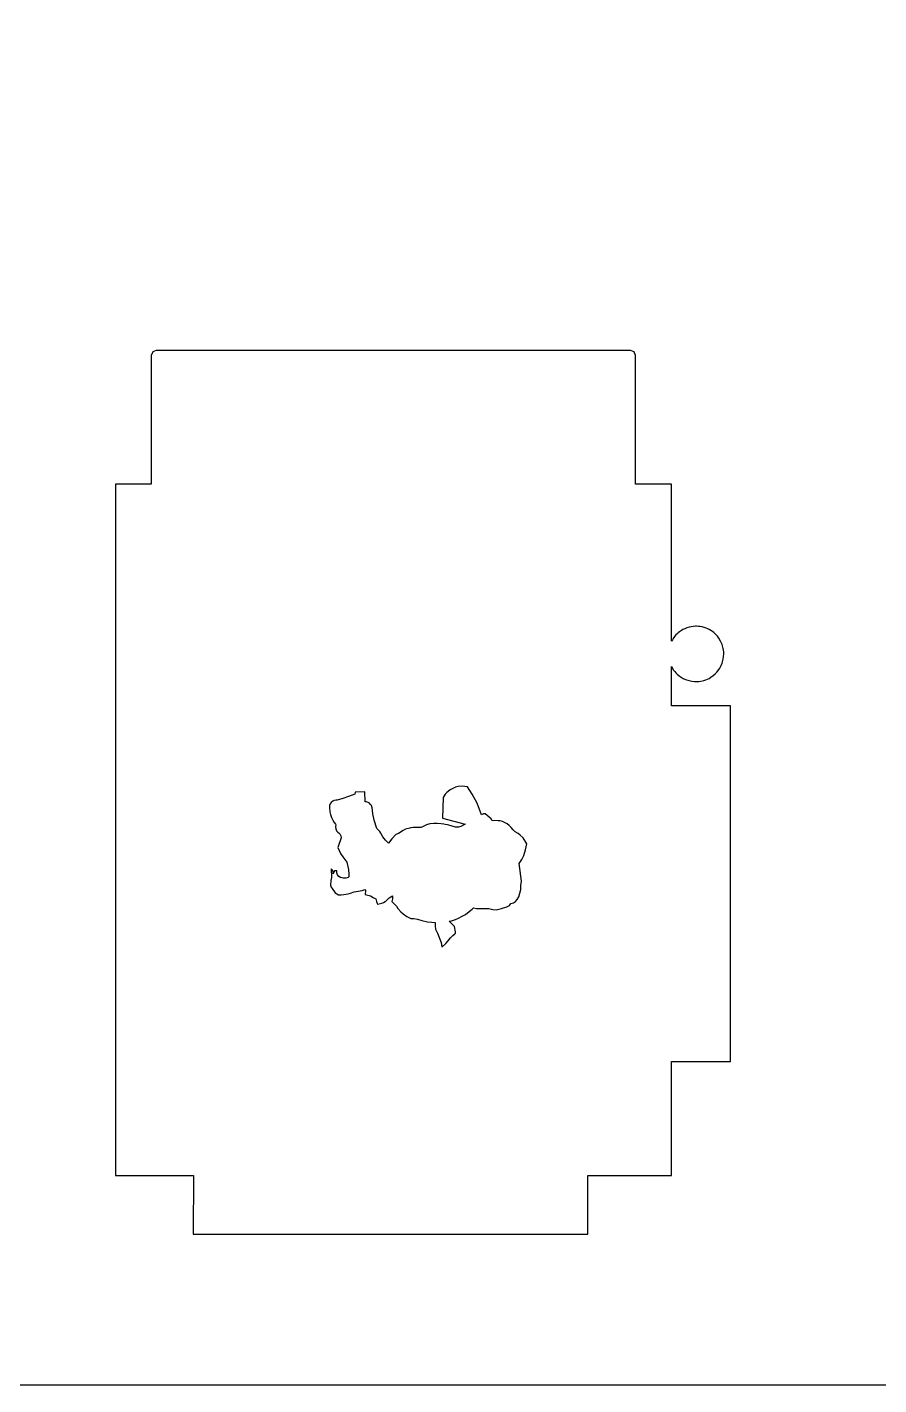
# Model space of a CAD drawing. Header units: millimetres. Extents: x 577 to 2337, y 236 to 943.
# Drawn here: x 747.55 to 750.69, y 689.37 to 694.38 of the extents above; entities that cross this region are included whole.
import ezdxf

# ---------------------------------------------------------------- set-up
doc = ezdxf.new("R2010")
doc.units = ezdxf.units.MM
doc.header["$LTSCALE"] = 0.01
doc.layers.add('01-Plan', color=1, linetype='Continuous')
doc.layers.add('06-Furn', color=4, linetype='Continuous')

msp = doc.modelspace()

# ---------------------------------------------------------------- linework, layer by layer
at = {"layer": '01-Plan'}
for points in [[(748.0234, 693.1852), (748.0105, 693.1798), (748.0051, 693.1669), (748.0051, 692.6921), (747.8729, 692.6921), (747.8729, 690.1441), (748.1601, 690.1441), (748.1599, 689.9275), (749.6138, 689.9275), (749.6138, 690.1441), (749.9217, 690.1441), (749.9217, 690.5647), (750.1386, 690.5647), (750.1386, 691.8757), (749.9217, 691.8757), (749.9217, 692.02), (749.9296, 692.007), (749.9337, 692.0017), (749.9382, 691.9966), (749.9429, 691.9919), (749.9496, 691.9862), (749.957, 691.9809), (749.9647, 691.9764), (749.9737, 691.9722), (749.9819, 691.9693), (749.9965, 691.9658), (750.0062, 691.9648), (750.0153, 691.9646), (750.0229, 691.9651), (750.0304, 691.9662), (750.0408, 691.9686), (750.0487, 691.9713), (750.0546, 691.9738), (750.06, 691.9764), (750.0672, 691.9806), (750.0754, 691.9864), (750.0828, 691.9928), (750.0891, 691.9994), (750.0936, 692.005), (750.0997, 692.0139), (750.1049, 692.0236), (750.1087, 692.033), (750.1124, 692.0466), (750.1143, 692.0664), (750.114, 692.0744), (750.1123, 692.0868), (750.1083, 692.1011), (750.1026, 692.114), (750.0963, 692.1245), (750.0909, 692.1316), (750.0827, 692.1404), (750.0776, 692.145), (750.0723, 692.1491), (750.0666, 692.1529), (750.0603, 692.1566), (750.0552, 692.1591), (750.0496, 692.1615), (750.0422, 692.1641), (750.0342, 692.1662), (750.0264, 692.1675), (750.0209, 692.1682), (750.0141, 692.1685), (750.01, 692.1685), (750.0017, 692.168), (749.994, 692.1669), (749.9867, 692.1652), (749.9778, 692.1625), (749.9708, 692.1596), (749.964, 692.1563), (749.959, 692.1534), (749.9512, 692.1481), (749.9466, 692.1444), (749.9425, 692.1408), (749.938, 692.1363), (749.9333, 692.1309), (749.93, 692.1266), (749.9273, 692.1228), (749.9249, 692.1189), (749.9217, 692.1132), (749.9217, 692.6921), (749.7895, 692.6921), (749.7895, 693.1669), (749.7841, 693.1798), (749.7713, 693.1852), (748.0234, 693.1852)], [(749.3886, 691.3671), (749.3754, 691.3885), (749.3648, 691.399), (749.3567, 691.405), (749.3455, 691.4111), (749.338, 691.4181), (749.3316, 691.4271), (749.3241, 691.4346), (749.3158, 691.4408), (749.2993, 691.449), (749.2908, 691.4509), (749.2835, 691.4508), (749.2604, 691.4526), (749.2578, 691.459), (749.235, 691.4776), (749.2293, 691.4769), (749.2222, 691.4732), (749.2052, 691.5168), (749.1878, 691.5493), (749.1699, 691.5762), (749.15, 691.5787), (749.136, 691.5775), (749.1257, 691.5749), (749.1182, 691.5721), (749.1066, 691.5658), (749.0989, 691.56), (749.0942, 691.5557), (749.0882, 691.549), (749.084, 691.5433), (749.0802, 691.5369), (749.0785, 691.4608), (749.1621, 691.4386), (749.1461, 691.4307), (749.1409, 691.4286), (749.1368, 691.4277), (749.1334, 691.4274), (749.1265, 691.4279), (749.1016, 691.435), (749.0961, 691.4363), (749.0873, 691.438), (749.0832, 691.4387), (749.0732, 691.4402), (749.059, 691.4415), (749.0515, 691.4418), (749.0458, 691.442), (749.032, 691.4403), (749.0188, 691.4364), (749.002, 691.4281), (748.9984, 691.427), (748.9932, 691.4262), (748.9879, 691.4266), (748.978, 691.4268), (748.9704, 691.4264), (748.962, 691.4254), (748.9581, 691.4248), (748.9418, 691.4208), (748.9336, 691.4151), (748.9157, 691.4052), (748.9061, 691.4008), (748.8916, 691.3855), (748.8788, 691.3688), (748.8675, 691.3797), (748.8626, 691.3857), (748.8577, 691.3929), (748.8522, 691.4031), (748.8509, 691.406), (748.8471, 691.4116), (748.8444, 691.415), (748.8365, 691.4227), (748.8267, 691.4543), (748.822, 691.4767), (748.8201, 691.4904), (748.8193, 691.4994), (748.8164, 691.5073), (748.812, 691.5133), (748.8087, 691.5163), (748.8048, 691.5188), (748.7984, 691.5212), (748.7932, 691.5217), (748.7918, 691.558), (748.7565, 691.557), (748.7546, 691.5501), (748.7316, 691.5409), (748.7107, 691.5338), (748.69, 691.528), (748.6863, 691.527), (748.6795, 691.526), (748.6735, 691.5234), (748.6683, 691.5192), (748.6647, 691.5142), (748.6622, 691.5077), (748.6617, 691.4994), (748.6634, 691.4848), (748.6659, 691.4743), (748.6697, 691.4635), (748.6744, 691.4535), (748.679, 691.4457), (748.6834, 691.4393), (748.6855, 691.4366), (748.6839, 691.4309), (748.6845, 691.4217), (748.6875, 691.415), (748.6928, 691.4092), (748.6968, 691.4064), (748.7, 691.4029), (748.7036, 691.3964), (748.7052, 691.3891), (748.6919, 691.3526), (748.7027, 691.3308), (748.711, 691.3184), (748.7258, 691.2985), (748.7312, 691.2717), (748.7327, 691.2539), (748.7329, 691.2455), (748.7309, 691.2423), (748.7215, 691.24), (748.7122, 691.2401), (748.7026, 691.2428), (748.6959, 691.2464), (748.691, 691.2521), (748.6891, 691.2592), (748.6882, 691.2665), (748.6803, 691.2665), (748.6752, 691.2563), (748.6747, 691.266), (748.672, 691.2709), (748.6682, 691.2749), (748.6686, 691.2428), (748.6663, 691.2312), (748.6654, 691.2144), (748.6677, 691.2074), (748.6719, 691.2014), (748.6821, 691.1856), (748.6947, 691.1791), (748.7049, 691.1788), (748.7151, 691.1796), (748.7305, 691.1819), (748.7396, 691.1852), (748.7528, 691.1892), (748.7605, 691.1912), (748.7825, 691.1949), (748.7923, 691.1977), (748.7942, 691.1948), (748.7928, 691.1796), (748.8129, 691.1746), (748.8226, 691.1686), (748.8329, 691.1637), (748.8349, 691.1538), (748.8383, 691.1443), (748.8492, 691.1467), (748.8545, 691.1483), (748.8609, 691.1508), (748.8667, 691.1536), (748.8697, 691.1552), (748.8753, 691.1612), (748.8818, 691.1672), (748.8934, 691.1752), (748.8933, 691.1642), (748.891, 691.1534), (748.9002, 691.1454), (748.9085, 691.1365), (748.9139, 691.1287), (748.9249, 691.116), (748.9336, 691.1081), (748.9471, 691.0985), (748.9611, 691.0911), (748.9722, 691.0911), (748.9855, 691.0884), (749.0018, 691.0834), (749.0229, 691.0793), (749.0393, 691.0775), (749.0505, 691.077), (749.0506, 691.0641), (749.0529, 691.0515), (749.0593, 691.037), (749.0727, 691.0029), (749.0751, 690.9862), (749.0907, 690.9996), (749.0973, 691.0077), (749.1074, 691.02), (749.1161, 691.0284), (749.1234, 691.0342), (749.126, 691.0377), (749.1264, 691.0422), (749.1219, 691.0621), (749.1021, 691.081), (749.1112, 691.0833), (749.1256, 691.088), (749.1375, 691.0929), (749.1509, 691.0995), (749.1627, 691.1065), (749.1769, 691.1166), (749.1876, 691.1255), (749.1929, 691.1304), (749.2039, 691.1285), (749.2487, 691.1284), (749.2536, 691.1269), (749.2635, 691.1247), (749.2757, 691.1235), (749.2955, 691.1279), (749.3155, 691.1342), (749.3254, 691.1398), (749.3299, 691.1463), (749.3391, 691.1493), (749.3476, 691.1537), (749.3536, 691.1611), (749.3598, 691.1712), (749.3664, 691.1978), (749.3661, 691.2047), (749.3665, 691.2134), (749.3694, 691.2288), (749.3611, 691.2946), (749.3705, 691.3082), (749.3777, 691.323), (749.3839, 691.3449), (749.3886, 691.3671)]]:
    msp.add_lwpolyline(points, dxfattribs=at)
at = {"layer": '06-Furn', "color": 5}
msp.add_lwpolyline([(739.8738, 711.677), (739.8738, 689.3724), (754.8738, 689.3724), (754.8738, 711.677)], close=True, dxfattribs=at)

doc.saveas('drawing.dxf')
